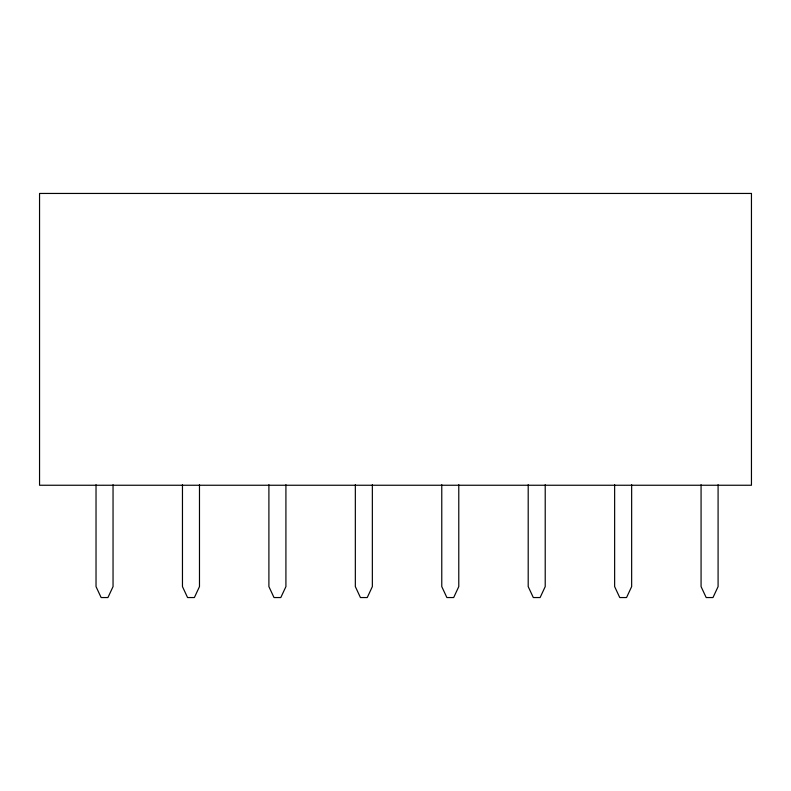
<?xml version="1.0" encoding="UTF-8"?>
<svg xmlns="http://www.w3.org/2000/svg" width="791" height="791" viewBox="0 0 791 791"><rect width="100%" height="100%" fill="white"/><g stroke="black" fill="none" stroke-linecap="round" stroke-linejoin="round"><path stroke-width="1.19" d="M718.09 484.735L718.09 586.606L712.988 597.551L706.175 597.551L701.073 586.606L701.073 484.735M631.653 484.735L631.653 586.606L626.551 597.551L619.748 597.551L614.637 586.606L614.637 484.735M545.217 484.735L545.217 586.606L540.115 597.551L533.312 597.551L528.2 586.606L528.2 484.735M458.78 484.735L458.78 586.606L453.678 597.551L446.875 597.551L441.774 586.606L441.774 484.735M372.353 484.735L372.353 586.606L367.242 597.551L360.439 597.551L355.337 586.606L355.337 484.735M285.917 484.735L285.917 586.606L280.805 597.551L274.002 597.551L268.9 586.606L268.9 484.735M199.48 484.735L199.48 586.606L194.378 597.551L187.566 597.551L182.464 586.606L182.464 484.735M113.044 484.735L113.044 586.606L107.942 597.551L101.129 597.551L96.027 586.606L96.027 484.735M751.45 193.449L39.55 193.449L39.55 485.249L751.45 485.249L751.45 193.449"/></g></svg>
